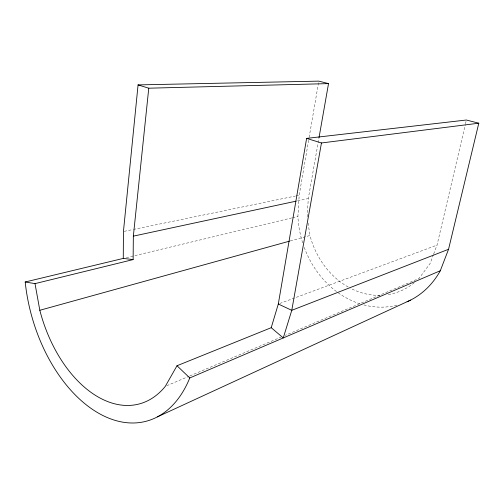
<?xml version="1.0" encoding="UTF-8"?>
<svg xmlns="http://www.w3.org/2000/svg" width="504" height="504" viewBox="0 0 504 504"><rect width="100%" height="100%" fill="white"/><g stroke="black" fill="none" stroke-linecap="round" stroke-linejoin="round"><path stroke-width="0.38" stroke-dasharray="2.52 1.89" d="M302.671 242.878A88.817 75.562 73.8 0 1 297.908 216.436L299.181 195.237L308.99 138.184M307.138 216.972L308.303 198.538L319.026 137.605M309.122 137.416L318.799 81.131M433.692 253.953L437.025 245.12L465.293 124.595M465.469 123.833L466.364 120.015M433.415 254.69L430.082 263.523L419.013 278.473L285.289 335.336M166.742 385.736L189.151 376.211M189.876 375.902L280.955 337.176M279.783 303.471L437.025 245.12M290.235 240.956L309.966 235.494A76.564 65.098 73.8 0 0 350.16 288.086M126.328 257.683L291.81 217.898M292.572 217.715L297.908 216.436M297.562 200.85L308.303 198.538M124.211 231.342L132.691 229.591M133.459 229.433L295.331 196.037M296.1 195.873L299.181 195.237M308.083 223.146L309.966 235.494M396.906 305.229A88.817 75.562 73.8 0 1 363.749 304.901M360.032 303.824A88.817 75.562 73.8 0 1 337.138 292.043M336.502 291.57A88.817 75.562 73.8 0 1 304.183 247.281M414.382 282.668A76.564 65.098 73.8 0 1 387.091 294.764M380.136 295.35A76.564 65.098 73.8 0 1 350.841 288.439"/><path stroke-width="0.76" d="M25.2 281.994L35.009 283.626L39.816 310.281A114.358 71.656 74.8 0 0 165.299 386.354L177.005 365.746L271.221 327.688L278.303 304.019L306.621 138.386L466.364 120.015L478.8 123.203L448.547 249.291L440.307 270.73L189.769 377.956A132.766 83.311 74.8 0 1 97.902 412.808A132.766 83.311 74.8 0 1 25.2 281.994L123.272 258.413L123.436 231.5L138.071 84.905L318.799 81.131L328.526 83.614L319.026 137.605M35.009 283.626L133.125 259.591L133.346 236.137L148.768 88.194L138.071 84.905M478.8 123.203L321.457 142.966L291.772 310.325L283.267 337.938L271.221 327.688M157.387 416.871L410.59 300.107M448.547 249.291L291.772 310.325L278.303 304.019M39.816 310.281L289.479 241.164M133.346 236.137L296.024 201.178M148.768 88.194L328.526 83.614M123.272 258.413L133.125 259.591M306.621 138.386L321.457 142.966M177.005 365.746L189.769 377.956M440.307 270.73A88.817 75.562 73.8 0 1 407.106 301.751"/></g></svg>
